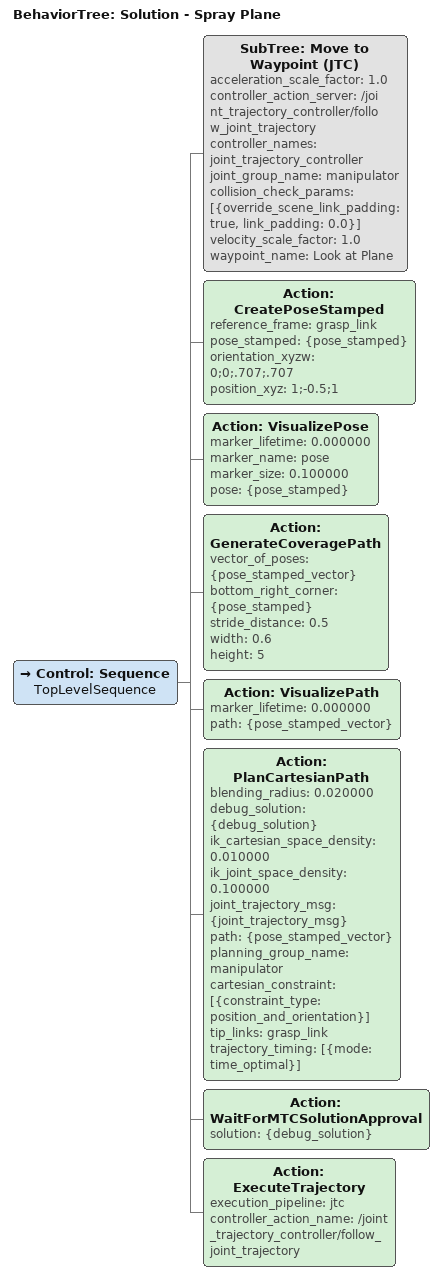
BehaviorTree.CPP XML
<?xml version="1.0" encoding="utf-8" ?>
<root BTCPP_format="4" main_tree_to_execute="Solution - Spray Plane">
  <BehaviorTree ID="Solution - Spray Plane" _description="">
    <Control ID="Sequence" name="TopLevelSequence">
      <SubTree
        ID="Move to Waypoint (JTC)"
        acceleration_scale_factor="1.0"
        controller_action_server="/joint_trajectory_controller/follow_joint_trajectory"
        controller_names="joint_trajectory_controller"
        joint_group_name="manipulator"
        collision_check_params="[{override_scene_link_padding: true, link_padding: 0.0}]"
        velocity_scale_factor="1.0"
        waypoint_name="Look at Plane"
      />
      <Action
        ID="CreatePoseStamped"
        reference_frame="grasp_link"
        pose_stamped="{pose_stamped}"
        orientation_xyzw="0;0;.707;.707"
        position_xyz="1;-0.5;1"
      />
      <Action
        ID="VisualizePose"
        marker_lifetime="0.000000"
        marker_name="pose"
        marker_size="0.100000"
        pose="{pose_stamped}"
      />
      <Action
        ID="GenerateCoveragePath"
        vector_of_poses="{pose_stamped_vector}"
        bottom_right_corner="{pose_stamped}"
        stride_distance="0.5"
        width="0.6"
        height="5"
      />
      <Action
        ID="VisualizePath"
        marker_lifetime="0.000000"
        path="{pose_stamped_vector}"
      />
      <Action
        ID="PlanCartesianPath"
        blending_radius="0.020000"
        debug_solution="{debug_solution}"
        ik_cartesian_space_density="0.010000"
        ik_joint_space_density="0.100000"
        joint_trajectory_msg="{joint_trajectory_msg}"
        path="{pose_stamped_vector}"
        planning_group_name="manipulator"
        cartesian_constraint="[{constraint_type: position_and_orientation}]"
        tip_links="grasp_link"
        trajectory_timing="[{mode: time_optimal}]"
      />
      <Action ID="WaitForMTCSolutionApproval" solution="{debug_solution}" />
      <Action
        ID="ExecuteTrajectory"
        execution_pipeline="jtc"
        controller_action_name="/joint_trajectory_controller/follow_joint_trajectory"
      />
    </Control>
  </BehaviorTree>
</root>
